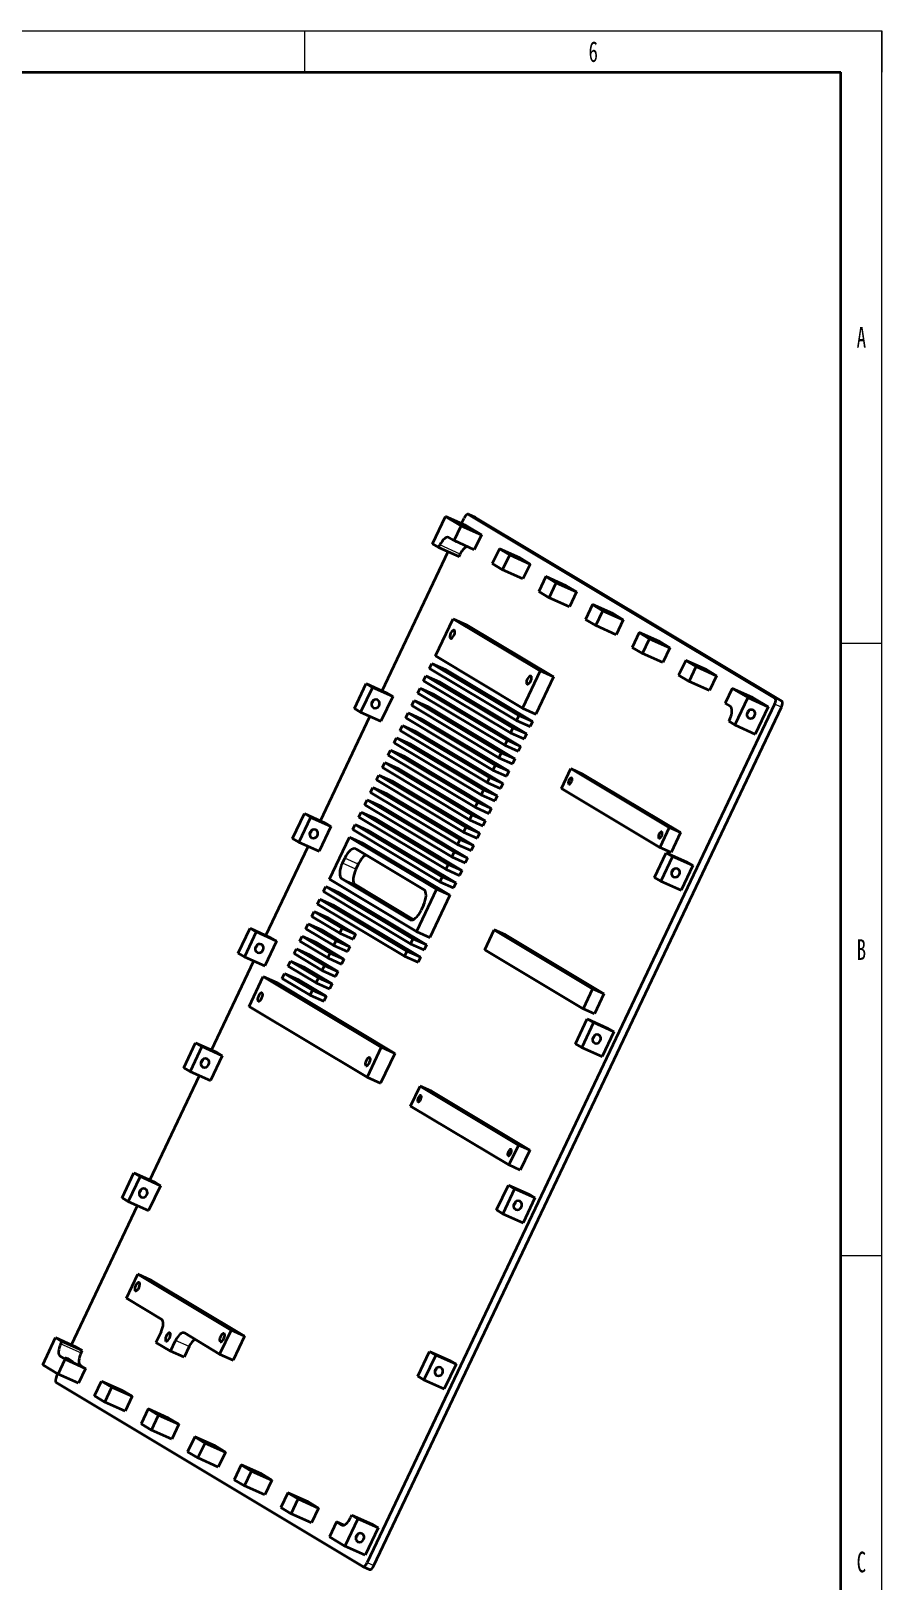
# Model space of a CAD drawing. Header units: millimetres. Extents: x -631 to 3210, y -561 to 2288.
# Drawn here: x 1611 to 1920, y 1724 to 2288 of the extents above; entities that cross this region are included whole.
import ezdxf
from ezdxf.enums import TextEntityAlignment as Align

# ---------------------------------------------------------------- set-up
doc = ezdxf.new("R2010")
doc.units = ezdxf.units.MM
doc.layers.get('0').update_dxf_attribs({"lineweight": 18})
for name, color, linetype, lineweight in [('尺寸线层', 3, 'Continuous', 18), ('粗实线层', 7, 'Continuous', 35), ('细实线层', 7, 'Continuous', 18)]:
    doc.layers.add(name, color=color, linetype=linetype, lineweight=lineweight)
doc.styles.add('标准', font='', dxfattribs={"width": 0.667})
doc.styles.get('标准').set_extended_font_data('宋体')

# ---------------------------------------------------------------- blocks, each defined once
blk = doc.blocks.new('*X1')
at = {"layer": '粗实线层'}
for p in [(-185, 143.5), (205, -143.5)]:
    blk.add_line(p, (205, 143.5), dxfattribs=at)
at = {"layer": '细实线层'}
for p, q in [((-210, 148.5), (210, 148.5)), ((140, 148.5), (140, 143.5)), ((210, -148.5), (210, 148.5)), ((210, 148.5), (210, 143.5)), ((210, 74.25), (205, 74.25)), ((210, 0), (205, 0))]:
    blk.add_line(p, q, dxfattribs=at)
at = {"layer": '尺寸线层', "style": '标准'}
for tag, height, width, p in [('T1', 2.5, 0.667, (-175, 146)), ('T2', 2.5, 0.667, (-105, 146)), ('T3', 2.5, 0.667, (-35, 146)), ('T4', 2.5, 0.667, (35, 146)), ('T5', 2.5, 0.667, (105, 146)), ('T6', 2.5, 0.667, (175, 146)), ('R1', 2.5, 0.667, (207.5, 111.38)), ('SQE', 3.5, 0.667, (-188.18, 80.99)), ('试制车间', 3.5, 0.28375, (-188.18, 73.99)), ('涂装车间（装配）', 3.5, 0.147264, (-188.18, 66.99)), ('涂装车间（涂装）', 3.5, 0.147264, (-188.18, 59.99)), ('国际内装车间', 3.5, 0.189302, (-188.18, 52.99)), ('地铁复合车间', 3.5, 0.186278, (-188.18, 46.02)), ('屏蔽门车间', 3.5, 0.225254, (-188.18, 39.14)), ('R2', 2.5, 0.667, (207.5, 37.12)), ('电器车间', 3.5, 0.292284, (-188.18, 32.21)), ('玻璃钢车间', 3.5, 0.225603, (-188.18, 25.29)), ('城轨内装车间', 3.5, 0.186278, (-188.18, 18.29)), ('不锈钢箱体车间', 3.5, 0.15932, (-188.18, 11.29)), ('门系统总装车间', 3.5, 0.161527, (-188.18, 4.29)), ('座椅厨房车间', 3.5, 0.186516, (-188.18, -2.71)), ('碳钢车间', 3.5, 0.28375, (-188.18, -9.71)), ('铝不锈钢车间', 3.5, 0.186397, (-188.18, -16.71)), ('风挡车间', 3.5, 0.284026, (-188.18, -23.71)), ('风道车间', 3.5, 0.284026, (-188.18, -30.71)), ('动车内装车间', 3.5, 0.186397, (-188.18, -37.71)), ('R3', 2.5, 0.667, (207.5, -37.12)), ('采购部', 3.5, 0.378308, (-188.18, -44.71)), ('检修服务部', 3.5, 0.223014, (-188.18, -51.71)), ('品管部', 3.5, 0.389426, (-188.18, -58.71)), ('生产保障部', 3.5, 0.223356, (-188.18, -65.71)), ('工业化部', 3.5, 0.281557, (-188.18, -72.71)), ('研发部', 3.5, 0.3788, (-188.18, -79.71)), ('旧底图总号', 3, 0.667, (-197.5, -100.5)), ('R4', 2.5, 0.667, (207.5, -111.38)), ('底图总号', 3, 0.667, (-197.5, -113.5)), ('签字', 3, 0.667, (-197.5, -126.5)), ('日期', 3, 0.667, (-197.5, -139.5)), ('B1', 2.5, 0.667, (-175, -146)), ('B2', 2.5, 0.667, (-105, -146)), ('B3', 2.5, 0.667, (-35, -146)), ('B4', 2.5, 0.667, (35, -146)), ('B5', 2.5, 0.667, (105, -146)), ('B6', 2.5, 0.667, (175, -146))]:
    blk.add_attdef(tag, text='', height=height, dxfattribs=dict(at, width=width)).set_placement(p, align=Align.MIDDLE_CENTER)
at = {"layer": '尺寸线层', "style": '标准', "width": 0.667}
blk.add_attdef('图号', text='', height=5.33, rotation=180, dxfattribs=at).set_placement((-160, 138.5), align=Align.MIDDLE_CENTER)

msp = doc.modelspace()

# ---------------------------------------------------------------- linework, layer by layer
at = {"color": 7, "lineweight": 35, "ltscale": 0.274694}
for p, q in [((1756.572, 2101.002), (1761.284, 2110.928)), ((1871.215, 2045.016), (1866.503, 2035.09)), ((1878.608, 2041.712), (1873.896, 2031.786)), ((1614.787, 1802.315), (1619.499, 1812.241)), ((1729.43, 1746.33), (1724.718, 1736.403)), ((1736.823, 1743.026), (1732.111, 1733.099))]:
    msp.add_line(p, q, dxfattribs=at)
at = {"color": 7, "lineweight": 35, "ltscale": 0.202443}
for p, q in [((1768.677, 2107.624), (1761.284, 2110.928)), ((1758.831, 2099.647), (1766.224, 2096.344)), ((1788.254, 2095.886), (1780.86, 2099.19)), ((1789.448, 2088.215), (1782.055, 2091.519)), ((1801.567, 2086.775), (1808.96, 2083.472)), ((1839.078, 2065.414), (1831.685, 2068.717)), ((1835.45, 2066.46), (1842.843, 2063.156)), ((1840.273, 2057.742), (1832.88, 2061.046)), ((1856.019, 2055.256), (1848.626, 2058.56)), ((1852.391, 2056.303), (1859.784, 2052.999)), ((1742.065, 2045.45), (1734.672, 2048.753)), ((1857.214, 2047.584), (1849.821, 2050.888)), ((1872.961, 2045.098), (1865.568, 2048.402)), ((1871.215, 2045.016), (1878.608, 2041.712)), ((1730.388, 2039.73), (1737.781, 2036.426)), ((1866.503, 2035.09), (1873.896, 2031.786)), ((1709.967, 2002.823), (1717.36, 1999.519)), ((1719.619, 1998.165), (1712.226, 2001.469)), ((1841.541, 1988.619), (1848.934, 1985.315)), ((1851.193, 1983.96), (1843.8, 1987.264)), ((1839.517, 1978.24), (1846.91, 1974.936)), ((1690.177, 1961.133), (1697.57, 1957.829)), ((1699.829, 1956.475), (1692.436, 1959.779)), ((1688.152, 1950.755), (1695.546, 1947.451)), ((1812.842, 1928.159), (1820.235, 1924.855)), ((1822.494, 1923.501), (1815.1, 1926.805)), ((1670.387, 1919.444), (1677.78, 1916.14)), ((1680.039, 1914.785), (1672.646, 1918.089)), ((1810.817, 1917.781), (1818.21, 1914.477)), ((1647.942, 1872.159), (1655.335, 1868.855)), ((1657.593, 1867.501), (1650.2, 1870.805)), ((1784.142, 1867.7), (1791.535, 1864.396)), ((1793.794, 1863.042), (1786.401, 1866.346)), ((1645.917, 1861.781), (1653.31, 1858.477)), ((1782.117, 1857.322), (1789.51, 1854.018)), ((1619.499, 1812.241), (1626.892, 1808.937)), ((1629.151, 1807.583), (1621.758, 1810.887)), ((1623.004, 1804.343), (1630.397, 1801.04)), ((1755.442, 1807.241), (1762.835, 1803.937)), ((1627.827, 1795.625), (1620.434, 1798.929)), ((1639.946, 1794.186), (1647.339, 1790.882)), ((1753.418, 1796.863), (1760.811, 1793.559)), ((1644.769, 1785.468), (1637.376, 1788.772)), ((1660.516, 1782.982), (1653.122, 1786.285)), ((1656.887, 1784.028), (1664.28, 1780.724)), ((1661.71, 1775.31), (1654.317, 1778.614)), ((1677.457, 1772.824), (1670.064, 1776.128)), ((1673.829, 1773.871), (1681.222, 1770.567)), ((1678.652, 1765.152), (1671.258, 1768.456)), ((1694.398, 1762.666), (1687.005, 1765.97)), ((1690.77, 1763.713), (1698.163, 1760.409)), ((1695.593, 1754.995), (1688.2, 1758.299)), ((1711.34, 1752.509), (1703.947, 1755.813)), ((1707.711, 1753.555), (1715.104, 1750.251)), ((1712.534, 1744.837), (1705.141, 1748.141)), ((1727.171, 1747.684), (1734.564, 1744.38)), ((1736.823, 1743.026), (1729.43, 1746.33)), ((1732.111, 1733.099), (1724.718, 1736.403))]:
    msp.add_line(p, q, dxfattribs=at)
at = {"color": 7, "lineweight": 35, "ltscale": 0.164606}
for p, q in [((1761.284, 2110.928), (1766.931, 2107.542)), ((1724.718, 1736.403), (1719.071, 1739.789))]:
    msp.add_line(p, q, dxfattribs=at)
at = {"color": 7, "lineweight": 35, "ltscale": 0.055194}
msp.add_line((1767.081, 2108.337), (1768.028, 2110.332), dxfattribs=at)
at = {"color": 7, "lineweight": 35, "ltscale": 0.067481}
for p, q in [((1769.597, 2111.706), (1772.061, 2110.605)), ((1731.191, 1729.017), (1733.656, 1727.916))]:
    msp.add_line(p, q, dxfattribs=at)
at = {"color": 7, "lineweight": 35}
for p, q in [((1769.637, 2111.685), (1881.074, 2044.87)), ((1883.538, 2043.769), (1772.102, 2110.584)), ((1738.21, 2047.517), (1762.234, 2098.127)), ((1764.022, 2073.727), (1795.646, 2054.766)), ((1768.951, 2071.524), (1800.575, 2052.563)), ((1757.597, 2060.191), (1789.221, 2041.23)), ((1785.794, 2034.011), (1754.17, 2052.972)), ((1755.455, 2055.679), (1787.079, 2036.718)), ((1787.936, 2038.523), (1756.312, 2057.484)), ((1761.241, 2055.282), (1792.865, 2036.321)), ((1751.172, 2046.656), (1782.796, 2027.695)), ((1783.652, 2029.499), (1752.028, 2048.46)), ((1753.314, 2051.167), (1784.937, 2032.207)), ((1759.099, 2050.77), (1790.723, 2031.809)), ((1880.97, 2042.614), (1732.76, 1730.392)), ((1735.225, 1729.29), (1883.435, 2041.513)), ((1749.03, 2042.144), (1780.654, 2023.183)), ((1781.511, 2024.988), (1749.887, 2043.948)), ((1754.815, 2041.746), (1786.439, 2022.785)), ((1756.957, 2046.258), (1788.581, 2027.297)), ((1715.764, 2000.233), (1733.791, 2038.209)), ((1746.888, 2037.632), (1778.512, 2018.671)), ((1779.369, 2020.476), (1747.745, 2039.437)), ((1752.674, 2037.234), (1784.298, 2018.273)), ((1775.085, 2011.452), (1743.461, 2030.413)), ((1744.746, 2033.12), (1776.37, 2014.159)), ((1777.227, 2015.964), (1745.603, 2034.925)), ((1750.532, 2032.722), (1782.156, 2013.761)), ((1740.463, 2024.096), (1772.087, 2005.135)), ((1772.943, 2006.94), (1741.32, 2025.901)), ((1742.605, 2028.608), (1774.229, 2009.647)), ((1748.39, 2028.21), (1780.014, 2009.249)), ((1738.321, 2019.584), (1769.945, 2000.623)), ((1770.802, 2002.428), (1739.178, 2021.389)), ((1744.107, 2019.186), (1775.731, 2000.226)), ((1746.248, 2023.698), (1777.872, 2004.737)), ((1806.842, 2019.199), (1842.607, 1997.755)), ((1736.179, 2015.072), (1767.803, 1996.111)), ((1768.66, 1997.916), (1737.036, 2016.877)), ((1741.965, 2014.675), (1773.589, 1995.714)), ((1810.949, 2017.363), (1846.714, 1995.919)), ((1764.377, 1988.892), (1732.753, 2007.853)), ((1734.037, 2010.56), (1765.662, 1991.6)), ((1766.518, 1993.404), (1734.894, 2012.365)), ((1739.823, 2010.163), (1771.447, 1991.202)), ((1839.18, 1990.536), (1803.415, 2011.98)), ((1729.754, 2001.537), (1761.378, 1982.576)), ((1762.235, 1984.381), (1730.611, 2003.342)), ((1731.896, 2006.049), (1763.52, 1987.088)), ((1737.681, 2005.651), (1769.305, 1986.69)), ((1727.612, 1997.025), (1759.236, 1978.064)), ((1760.093, 1979.869), (1728.469, 1998.83)), ((1733.398, 1996.627), (1765.022, 1977.666)), ((1735.539, 2001.139), (1767.163, 1982.178)), ((1695.974, 1958.543), (1711.346, 1990.924)), ((1757.951, 1975.357), (1726.327, 1994.318)), ((1731.256, 1992.115), (1762.88, 1973.154)), ((1728.645, 1990.03), (1753.492, 1975.132)), ((1719.045, 1978.977), (1750.669, 1960.016)), ((1748.352, 1964.304), (1723.504, 1979.202)), ((1716.903, 1974.465), (1748.527, 1955.505)), ((1749.384, 1957.309), (1717.76, 1976.27)), ((1722.689, 1974.068), (1754.313, 1955.107)), ((1728.433, 1976.999), (1749.557, 1964.334)), ((1714.762, 1969.954), (1746.386, 1950.993)), ((1747.242, 1952.797), (1715.618, 1971.758)), ((1720.547, 1969.556), (1752.171, 1950.595)), ((1778.999, 1960.544), (1814.764, 1939.1)), ((1783.106, 1958.709), (1818.871, 1937.265)), ((1811.337, 1931.881), (1775.572, 1953.325)), ((1676.184, 1916.853), (1691.556, 1949.234)), ((1737.897, 1917.828), (1694.979, 1943.561)), ((1699.908, 1941.358), (1742.826, 1915.626)), ((1689.839, 1932.732), (1732.757, 1907)), ((1653.739, 1869.568), (1671.766, 1907.545)), ((1752.012, 1903.695), (1787.778, 1882.251)), ((1756.12, 1901.859), (1791.885, 1880.415)), ((1784.351, 1875.032), (1748.586, 1896.476)), ((1625.296, 1809.651), (1649.32, 1860.26)), ((1649.391, 1835.267), (1683.273, 1814.952)), ((1654.319, 1833.065), (1688.202, 1812.75)), ((1731.151, 1729.038), (1619.714, 1795.853))]:
    msp.add_line(p, q, dxfattribs=at)
at = {"color": 7, "lineweight": 13, "ltscale": 0.067481}
for p, q in [((1769.637, 2111.685), (1772.102, 2110.584)), ((1883.435, 2041.513), (1880.97, 2042.614)), ((1881.074, 2044.87), (1883.538, 2043.769)), ((1732.76, 1730.392), (1735.225, 1729.29))]:
    msp.add_line(p, q, dxfattribs=at)
at = {"color": 7, "lineweight": 35, "ltscale": 0.054869}
for p, q in [((1764.361, 2102.128), (1762.478, 2103.256)), ((1864.88, 2041.859), (1862.997, 2042.988)), ((1621.122, 1805.472), (1623.004, 1804.343)), ((1628.515, 1802.168), (1630.397, 1801.04)), ((1721.641, 1745.204), (1723.523, 1744.075))]:
    msp.add_line(p, q, dxfattribs=at)
at = {"color": 7, "lineweight": 35, "ltscale": 0.149832}
for p, q in [((1764.361, 2102.128), (1766.931, 2107.542)), ((1774.324, 2104.238), (1771.754, 2098.824)), ((1780.86, 2099.19), (1778.29, 2093.776)), ((1797.802, 2089.033), (1795.232, 2083.618)), ((1815.938, 2071.204), (1818.508, 2076.618)), ((1831.685, 2068.717), (1829.115, 2063.303)), ((1832.88, 2061.046), (1835.45, 2066.46)), ((1842.843, 2063.156), (1840.273, 2057.742)), ((1848.626, 2058.56), (1846.056, 2053.146)), ((1849.821, 2050.888), (1852.391, 2056.303)), ((1859.784, 2052.999), (1857.214, 2047.584)), ((1865.568, 2048.402), (1862.997, 2042.988)), ((1620.434, 1798.929), (1623.004, 1804.343)), ((1630.397, 1801.04), (1627.827, 1795.625)), ((1637.376, 1788.772), (1639.946, 1794.186)), ((1647.339, 1790.882), (1644.769, 1785.468)), ((1654.317, 1778.614), (1656.887, 1784.028)), ((1664.28, 1780.724), (1661.71, 1775.31)), ((1671.258, 1768.456), (1673.829, 1773.871)), ((1681.222, 1770.567), (1678.652, 1765.152)), ((1687.005, 1765.97), (1684.435, 1760.556)), ((1688.2, 1758.299), (1690.77, 1763.713)), ((1698.163, 1760.409), (1695.593, 1754.995)), ((1703.947, 1755.813), (1701.377, 1750.398)), ((1705.141, 1748.141), (1707.711, 1753.555)), ((1715.104, 1750.251), (1712.534, 1744.837)), ((1721.641, 1745.204), (1719.071, 1739.789))]:
    msp.add_line(p, q, dxfattribs=at)
at = {"color": 7, "lineweight": 35, "ltscale": 0.202444}
for p, q in [((1766.931, 2107.542), (1774.324, 2104.238)), ((1771.754, 2098.824), (1764.361, 2102.128)), ((1784.625, 2096.933), (1792.018, 2093.629)), ((1805.195, 2085.729), (1797.802, 2089.033)), ((1806.39, 2078.057), (1798.996, 2081.361)), ((1822.136, 2075.571), (1814.743, 2078.875)), ((1818.508, 2076.618), (1825.901, 2073.314)), ((1732.413, 2050.108), (1739.806, 2046.804))]:
    msp.add_line(p, q, dxfattribs=at)
at = {"color": 7, "lineweight": 35, "ltscale": 0.164607}
msp.add_line((1768.677, 2107.624), (1774.324, 2104.238), dxfattribs=at)
at = {"color": 7, "lineweight": 35, "ltscale": 0.065843}
for p, q in [((1756.572, 2101.002), (1758.831, 2099.647)), ((1734.672, 2048.753), (1732.413, 2050.108)), ((1864.244, 2036.444), (1866.503, 2035.09)), ((1621.758, 1810.887), (1619.499, 1812.241)), ((1626.892, 1808.937), (1629.151, 1807.583)), ((1729.43, 1746.33), (1727.171, 1747.684)), ((1734.564, 1744.38), (1736.823, 1743.026))]:
    msp.add_line(p, q, dxfattribs=at)
at = {"color": 7, "lineweight": 35, "ltscale": 0.024974}
for p, q in [((1758.831, 2099.647), (1759.259, 2100.55)), ((1727.171, 1747.684), (1726.743, 1746.781))]:
    msp.add_line(p, q, dxfattribs=at)
at = {"color": 7, "lineweight": 13, "ltscale": 0.202444}
msp.add_line((1766.652, 2097.246), (1759.259, 2100.55), dxfattribs=at)
at = {"color": 7, "lineweight": 35, "ltscale": 0.109742}
for p, q in [((1780.86, 2099.19), (1784.625, 2096.933)), ((1805.195, 2085.729), (1808.96, 2083.472)), ((1815.938, 2071.204), (1812.173, 2073.461))]:
    msp.add_line(p, q, dxfattribs=at)
at = {"color": 7, "lineweight": 35, "ltscale": 0.024973}
for p, q in [((1766.224, 2096.344), (1766.652, 2097.246)), ((1864.673, 2037.347), (1864.244, 2036.444))]:
    msp.add_line(p, q, dxfattribs=at)
at = {"color": 7, "lineweight": 35, "ltscale": 0.109738}
for p, q in [((1782.055, 2091.519), (1778.29, 2093.776)), ((1798.996, 2081.361), (1795.232, 2083.618)), ((1653.122, 1786.285), (1656.887, 1784.028)), ((1660.516, 1782.982), (1664.28, 1780.724)), ((1670.064, 1776.128), (1673.829, 1773.871)), ((1677.457, 1772.824), (1681.222, 1770.567)), ((1687.005, 1765.97), (1690.77, 1763.713)), ((1688.2, 1758.299), (1684.435, 1760.556)), ((1694.398, 1762.666), (1698.163, 1760.409)), ((1703.947, 1755.813), (1707.711, 1753.555)), ((1705.141, 1748.141), (1701.377, 1750.398)), ((1711.34, 1752.509), (1715.104, 1750.251))]:
    msp.add_line(p, q, dxfattribs=at)
at = {"color": 7, "lineweight": 35, "ltscale": 0.149836}
for p, q in [((1782.055, 2091.519), (1784.625, 2096.933)), ((1808.96, 2083.472), (1806.39, 2078.057))]:
    msp.add_line(p, q, dxfattribs=at)
at = {"color": 7, "lineweight": 35, "ltscale": 0.109743}
for p, q in [((1788.254, 2095.886), (1792.018, 2093.629)), ((1797.802, 2089.033), (1801.567, 2086.775)), ((1814.743, 2078.875), (1818.508, 2076.618)), ((1822.136, 2075.571), (1825.901, 2073.314)), ((1831.685, 2068.717), (1835.45, 2066.46)), ((1839.078, 2065.414), (1842.843, 2063.156)), ((1832.88, 2061.046), (1829.115, 2063.303)), ((1848.626, 2058.56), (1852.391, 2056.303)), ((1849.821, 2050.888), (1846.056, 2053.146)), ((1856.019, 2055.256), (1859.784, 2052.999)), ((1643.574, 1793.139), (1647.339, 1790.882)), ((1637.376, 1788.772), (1633.611, 1791.029)), ((1654.317, 1778.614), (1650.552, 1780.871)), ((1671.258, 1768.456), (1667.494, 1770.714))]:
    msp.add_line(p, q, dxfattribs=at)
at = {"color": 7, "lineweight": 35, "ltscale": 0.149834}
for p, q in [((1792.018, 2093.629), (1789.448, 2088.215)), ((1798.996, 2081.361), (1801.567, 2086.775)), ((1825.901, 2073.314), (1823.331, 2067.9))]:
    msp.add_line(p, q, dxfattribs=at)
at = {"color": 7, "lineweight": 35, "ltscale": 0.149833}
msp.add_line((1814.743, 2078.875), (1812.173, 2073.461), dxfattribs=at)
at = {"color": 7, "lineweight": 35, "ltscale": 0.374581}
for p, q in [((1757.597, 2060.191), (1764.022, 2073.727)), ((1795.646, 2054.766), (1789.221, 2041.23)), ((1800.575, 2052.563), (1794.15, 2039.028))]:
    msp.add_line(p, q, dxfattribs=at)
at = {"color": 7, "lineweight": 35, "ltscale": 0.134962}
for p, q in [((1764.022, 2073.727), (1768.951, 2071.524)), ((1754.17, 2052.972), (1759.099, 2050.77)), ((1756.312, 2057.484), (1761.241, 2055.282)), ((1800.575, 2052.563), (1795.646, 2054.766)), ((1752.028, 2048.46), (1756.957, 2046.258)), ((1749.887, 2043.948), (1754.815, 2041.746)), ((1789.221, 2041.23), (1794.15, 2039.028)), ((1747.745, 2039.437), (1752.674, 2037.234)), ((1787.079, 2036.718), (1792.008, 2034.516)), ((1792.865, 2036.321), (1787.936, 2038.523)), ((1743.461, 2030.413), (1748.39, 2028.21)), ((1745.603, 2034.925), (1750.532, 2032.722)), ((1784.937, 2032.207), (1789.866, 2030.004)), ((1790.723, 2031.809), (1785.794, 2034.011)), ((1786.439, 2022.785), (1781.511, 2024.988)), ((1782.796, 2027.695), (1787.725, 2025.492)), ((1788.581, 2027.297), (1783.652, 2029.499)), ((1739.178, 2021.389), (1744.107, 2019.186)), ((1778.512, 2018.671), (1783.441, 2016.468)), ((1784.298, 2018.273), (1779.369, 2020.476)), ((1780.654, 2023.183), (1785.583, 2020.98)), ((1737.036, 2016.877), (1741.965, 2014.675)), ((1776.37, 2014.159), (1781.299, 2011.956)), ((1782.156, 2013.761), (1777.227, 2015.964)), ((1732.753, 2007.853), (1737.681, 2005.651)), ((1774.229, 2009.647), (1779.157, 2007.445)), ((1780.014, 2009.249), (1775.085, 2011.452)), ((1730.611, 2003.342), (1735.539, 2001.139)), ((1775.731, 2000.226), (1770.802, 2002.428)), ((1772.087, 2005.135), (1777.016, 2002.933)), ((1777.872, 2004.737), (1772.943, 2006.94)), ((1767.803, 1996.111), (1772.732, 1993.909)), ((1773.589, 1995.714), (1768.66, 1997.916)), ((1769.945, 2000.623), (1774.874, 1998.421)), ((1726.327, 1994.318), (1731.256, 1992.115)), ((1765.662, 1991.6), (1770.59, 1989.397)), ((1771.447, 1991.202), (1766.518, 1993.404)), ((1763.52, 1987.088), (1768.449, 1984.885)), ((1769.305, 1986.69), (1764.377, 1988.892)), ((1765.022, 1977.666), (1760.093, 1979.869)), ((1761.378, 1982.576), (1766.307, 1980.373)), ((1767.163, 1982.178), (1762.235, 1984.381)), ((1717.76, 1976.27), (1722.689, 1974.068)), ((1762.88, 1973.154), (1757.951, 1975.357)), ((1759.236, 1978.064), (1764.165, 1975.861)), ((1715.618, 1971.758), (1720.547, 1969.556)), ((1711.335, 1962.735), (1716.264, 1960.532)), ((1713.477, 1967.246), (1718.405, 1965.044)), ((1709.193, 1958.223), (1714.122, 1956.02)), ((1721.5, 1956.64), (1726.428, 1954.437)), ((1722.785, 1959.347), (1727.714, 1957.144)), ((1723.641, 1961.152), (1728.57, 1958.949)), ((1754.313, 1955.107), (1749.384, 1957.309)), ((1750.669, 1960.016), (1755.598, 1957.814)), ((1707.051, 1953.711), (1711.98, 1951.508)), ((1719.358, 1952.128), (1724.287, 1949.925)), ((1720.643, 1954.835), (1725.572, 1952.633)), ((1746.386, 1950.993), (1751.314, 1948.79)), ((1752.171, 1950.595), (1747.242, 1952.797)), ((1748.527, 1955.505), (1753.456, 1953.302)), ((1704.91, 1949.199), (1709.838, 1946.996)), ((1716.36, 1945.811), (1721.288, 1943.609)), ((1717.216, 1947.616), (1722.145, 1945.414)), ((1718.501, 1950.323), (1723.43, 1948.121)), ((1694.979, 1943.561), (1699.908, 1941.358)), ((1702.768, 1944.687), (1707.696, 1942.484)), ((1714.218, 1941.3), (1719.146, 1939.097)), ((1715.074, 1943.104), (1720.003, 1940.902)), ((1712.076, 1936.788), (1717.005, 1934.585)), ((1712.933, 1938.592), (1717.861, 1936.39)), ((1742.826, 1915.626), (1737.897, 1917.828)), ((1732.757, 1907), (1737.686, 1904.797)), ((1654.319, 1833.065), (1649.391, 1835.267)), ((1688.202, 1812.75), (1683.273, 1814.952)), ((1666.186, 1805.084), (1661.257, 1807.287)), ((1679.14, 1806.244), (1684.068, 1804.042))]:
    msp.add_line(p, q, dxfattribs=at)
at = {"color": 7, "lineweight": 35, "ltscale": 0.202438}
for p, q in [((1823.331, 2067.9), (1815.938, 2071.204)), ((1707.943, 1992.445), (1715.335, 1989.141)), ((1668.363, 1909.065), (1675.756, 1905.762)), ((1765.094, 1802.582), (1757.701, 1805.886)), ((1636.181, 1796.443), (1643.574, 1793.139))]:
    msp.add_line(p, q, dxfattribs=at)
at = {"color": 7, "lineweight": 35, "ltscale": 0.049944}
for p, q in [((1753.314, 2051.167), (1754.17, 2052.972)), ((1751.172, 2046.656), (1752.028, 2048.46)), ((1749.03, 2042.144), (1749.887, 2043.948)), ((1787.936, 2038.523), (1787.079, 2036.718)), ((1792.865, 2036.321), (1792.008, 2034.516)), ((1742.605, 2028.608), (1743.461, 2030.413)), ((1744.746, 2033.12), (1745.603, 2034.925)), ((1781.511, 2024.988), (1780.654, 2023.183)), ((1783.652, 2029.499), (1782.796, 2027.695)), ((1788.581, 2027.297), (1787.725, 2025.492)), ((1738.321, 2019.584), (1739.178, 2021.389)), ((1779.369, 2020.476), (1778.512, 2018.671)), ((1786.439, 2022.785), (1785.583, 2020.98)), ((1736.179, 2015.072), (1737.036, 2016.877)), ((1777.227, 2015.964), (1776.37, 2014.159)), ((1782.156, 2013.761), (1781.299, 2011.956)), ((1784.298, 2018.273), (1783.441, 2016.468)), ((1731.896, 2006.049), (1732.753, 2007.853)), ((1780.014, 2009.249), (1779.157, 2007.445)), ((1729.754, 2001.537), (1730.611, 2003.342)), ((1770.802, 2002.428), (1769.945, 2000.623)), ((1772.943, 2006.94), (1772.087, 2005.135)), ((1777.872, 2004.737), (1777.016, 2002.933)), ((1768.66, 1997.916), (1767.803, 1996.111)), ((1775.731, 2000.226), (1774.874, 1998.421)), ((1766.518, 1993.404), (1765.662, 1991.6)), ((1771.447, 1991.202), (1770.59, 1989.397)), ((1773.589, 1995.714), (1772.732, 1993.909)), ((1723.764, 1984.842), (1724.62, 1986.647)), ((1764.377, 1988.892), (1763.52, 1987.088)), ((1769.305, 1986.69), (1768.449, 1984.885)), ((1729.549, 1984.444), (1728.693, 1982.64)), ((1760.093, 1979.869), (1759.236, 1978.064)), ((1762.235, 1984.381), (1761.378, 1982.576)), ((1716.903, 1974.465), (1717.76, 1976.27)), ((1765.022, 1977.666), (1764.165, 1975.861)), ((1753.233, 1969.492), (1752.376, 1967.687)), ((1712.62, 1965.442), (1713.477, 1967.246)), ((1708.336, 1956.418), (1709.193, 1958.223)), ((1722.785, 1959.347), (1723.641, 1961.152)), ((1728.57, 1958.949), (1727.714, 1957.144)), ((1749.384, 1957.309), (1748.527, 1955.505)), ((1706.195, 1951.906), (1707.051, 1953.711)), ((1718.501, 1950.323), (1719.358, 1952.128)), ((1726.428, 1954.437), (1725.572, 1952.633)), ((1747.242, 1952.797), (1746.386, 1950.993)), ((1754.313, 1955.107), (1753.456, 1953.302)), ((1704.053, 1947.394), (1704.91, 1949.199)), ((1722.145, 1945.414), (1721.288, 1943.609)), ((1724.287, 1949.925), (1723.43, 1948.121)), ((1701.911, 1942.882), (1702.768, 1944.687)), ((1714.218, 1941.3), (1715.074, 1943.104)), ((1720.003, 1940.902), (1719.146, 1939.097)), ((1712.076, 1936.788), (1712.933, 1938.592))]:
    msp.add_line(p, q, dxfattribs=at)
at = {"color": 7, "lineweight": 35, "ltscale": 0.049945}
for p, q in [((1755.455, 2055.679), (1756.312, 2057.484)), ((1785.794, 2034.011), (1784.937, 2032.207)), ((1790.723, 2031.809), (1789.866, 2030.004)), ((1775.085, 2011.452), (1774.229, 2009.647)), ((1767.163, 1982.178), (1766.307, 1980.373)), ((1714.762, 1969.954), (1715.618, 1971.758)), ((1710.478, 1960.93), (1711.335, 1962.735)), ((1720.643, 1954.835), (1721.5, 1956.64)), ((1716.36, 1945.811), (1717.216, 1947.616)), ((1752.171, 1950.595), (1751.314, 1948.79)), ((1717.861, 1936.39), (1717.005, 1934.585))]:
    msp.add_line(p, q, dxfattribs=at)
at = {"color": 7, "lineweight": 35, "ltscale": 0.249721}
msp.add_line((1728.129, 2041.084), (1732.413, 2050.108), dxfattribs=at)
at = {"color": 7, "lineweight": 35, "ltscale": 0.24972}
for p, q in [((1734.672, 2048.753), (1730.388, 2039.73)), ((1742.065, 2045.45), (1737.781, 2036.426)), ((1712.226, 2001.469), (1707.943, 1992.445)), ((1843.8, 1987.264), (1839.517, 1978.24)), ((1851.193, 1983.96), (1846.91, 1974.936)), ((1685.894, 1952.11), (1690.177, 1961.133)), ((1692.436, 1959.779), (1688.152, 1950.755)), ((1699.829, 1956.475), (1695.546, 1947.451)), ((1808.558, 1919.135), (1812.842, 1928.159)), ((1815.1, 1926.805), (1810.817, 1917.781)), ((1822.494, 1923.501), (1818.21, 1914.477)), ((1672.646, 1918.089), (1668.363, 1909.065)), ((1643.658, 1863.135), (1647.942, 1872.159)), ((1650.2, 1870.805), (1645.917, 1861.781)), ((1657.593, 1867.501), (1653.31, 1858.477)), ((1779.859, 1858.676), (1784.142, 1867.7)), ((1786.401, 1866.346), (1782.117, 1857.322)), ((1793.794, 1863.042), (1789.51, 1854.018)), ((1751.159, 1798.217), (1755.442, 1807.241)), ((1765.094, 1802.582), (1760.811, 1793.559))]:
    msp.add_line(p, q, dxfattribs=at)
at = {"color": 7, "lineweight": 35, "ltscale": 0.065842}
for p, q in [((1739.806, 2046.804), (1742.065, 2045.45)), ((1728.129, 2041.084), (1730.388, 2039.73)), ((1712.226, 2001.469), (1709.967, 2002.823)), ((1717.36, 1999.519), (1719.619, 1998.165)), ((1843.8, 1987.264), (1841.541, 1988.619)), ((1848.934, 1985.315), (1851.193, 1983.96)), ((1692.436, 1959.779), (1690.177, 1961.133)), ((1697.57, 1957.829), (1699.829, 1956.475)), ((1685.894, 1952.11), (1688.152, 1950.755)), ((1815.1, 1926.805), (1812.842, 1928.159)), ((1820.235, 1924.855), (1822.494, 1923.501)), ((1672.646, 1918.089), (1670.387, 1919.444)), ((1808.558, 1919.135), (1810.817, 1917.781)), ((1677.78, 1916.14), (1680.039, 1914.785)), ((1650.2, 1870.805), (1647.942, 1872.159)), ((1655.335, 1868.855), (1657.593, 1867.501)), ((1786.401, 1866.346), (1784.142, 1867.7)), ((1643.658, 1863.135), (1645.917, 1861.781)), ((1791.535, 1864.396), (1793.794, 1863.042)), ((1779.859, 1858.676), (1782.117, 1857.322)), ((1762.835, 1803.937), (1765.094, 1802.582)), ((1751.159, 1798.217), (1753.418, 1796.863))]:
    msp.add_line(p, q, dxfattribs=at)
at = {"color": 7, "lineweight": 35, "ltscale": 0.000943917}
msp.add_line((1790.949, 2049.876), (1790.915, 2049.894), dxfattribs=at)
at = {"color": 7, "lineweight": 35, "ltscale": 0.164612}
for p, q in [((1865.568, 2048.402), (1871.215, 2045.016)), ((1872.961, 2045.098), (1878.608, 2041.712)), ((1620.434, 1798.929), (1614.787, 1802.315))]:
    msp.add_line(p, q, dxfattribs=at)
at = {"color": 7, "lineweight": 35, "ltscale": 0.049947}
for p, q in [((1746.888, 2037.632), (1747.745, 2039.437)), ((1740.463, 2024.096), (1741.32, 2025.901)), ((1734.037, 2010.56), (1734.894, 2012.365)), ((1727.612, 1997.025), (1728.469, 1998.83))]:
    msp.add_line(p, q, dxfattribs=at)
at = {"color": 7, "lineweight": 35, "ltscale": 0.134957}
for p, q in [((1741.32, 2025.901), (1746.248, 2023.698)), ((1734.894, 2012.365), (1739.823, 2010.163)), ((1728.469, 1998.83), (1733.398, 1996.627))]:
    msp.add_line(p, q, dxfattribs=at)
at = {"color": 7, "lineweight": 35, "ltscale": 0.199778}
msp.add_line((1803.415, 2011.98), (1806.842, 2019.199), dxfattribs=at)
at = {"color": 7, "lineweight": 35, "ltscale": 0.112467}
for p, q in [((1806.842, 2019.199), (1810.949, 2017.363)), ((1846.714, 1995.919), (1842.607, 1997.755)), ((1843.287, 1988.7), (1839.18, 1990.536)), ((1783.106, 1958.709), (1778.999, 1960.544)), ((1818.871, 1937.265), (1814.764, 1939.1)), ((1815.444, 1930.046), (1811.337, 1931.881)), ((1756.12, 1901.859), (1752.012, 1903.695)), ((1791.885, 1880.415), (1787.778, 1882.251))]:
    msp.add_line(p, q, dxfattribs=at)
at = {"color": 7, "lineweight": 35, "ltscale": 0.000721354}
msp.add_line((1806.124, 2013.545), (1806.099, 2013.558), dxfattribs=at)
at = {"color": 7, "lineweight": 35, "ltscale": 0.249723}
for p, q in [((1705.683, 1993.799), (1709.967, 2002.823)), ((1719.619, 1998.165), (1715.335, 1989.141)), ((1837.258, 1979.595), (1841.541, 1988.619)), ((1666.104, 1910.42), (1670.387, 1919.444)), ((1680.039, 1914.785), (1675.756, 1905.762)), ((1757.701, 1805.886), (1753.418, 1796.863))]:
    msp.add_line(p, q, dxfattribs=at)
at = {"color": 7, "lineweight": 35, "ltscale": 0.199776}
for p, q in [((1842.607, 1997.755), (1839.18, 1990.536)), ((1846.714, 1995.919), (1843.287, 1988.7)), ((1775.572, 1953.325), (1778.999, 1960.544)), ((1814.764, 1939.1), (1811.337, 1931.881)), ((1818.871, 1937.265), (1815.444, 1930.046)), ((1748.586, 1896.476), (1752.012, 1903.695)), ((1791.885, 1880.415), (1788.458, 1873.196))]:
    msp.add_line(p, q, dxfattribs=at)
at = {"color": 7, "lineweight": 35, "ltscale": 0.065848}
for p, q in [((1705.683, 1993.799), (1707.943, 1992.445)), ((1837.258, 1979.595), (1839.517, 1978.24)), ((1666.104, 1910.42), (1668.363, 1909.065)), ((1757.701, 1805.886), (1755.442, 1807.241))]:
    msp.add_line(p, q, dxfattribs=at)
at = {"color": 7, "lineweight": 35, "ltscale": 0.424526}
for p, q in [((1719.045, 1978.977), (1726.327, 1994.318)), ((1757.951, 1975.357), (1750.669, 1960.016)), ((1762.88, 1973.154), (1755.598, 1957.814))]:
    msp.add_line(p, q, dxfattribs=at)
at = {"color": 7, "lineweight": 13, "ltscale": 0.134962}
for p, q in [((1728.693, 1982.64), (1723.764, 1984.842)), ((1729.549, 1984.444), (1724.62, 1986.647)), ((1728.433, 1976.999), (1723.504, 1979.202)), ((1668.049, 1809.01), (1663.12, 1811.212))]:
    msp.add_line(p, q, dxfattribs=at)
at = {"color": 7, "lineweight": 35, "ltscale": 0.296297}
for p, q in [((1721.5, 1956.64), (1711.335, 1962.735)), ((1712.62, 1965.442), (1722.785, 1959.347)), ((1723.641, 1961.152), (1713.477, 1967.246)), ((1718.405, 1965.044), (1728.57, 1958.949)), ((1710.478, 1960.93), (1720.643, 1954.835)), ((1716.264, 1960.532), (1726.428, 1954.437)), ((1706.195, 1951.906), (1716.36, 1945.811)), ((1717.216, 1947.616), (1707.051, 1953.711)), ((1711.98, 1951.508), (1722.145, 1945.414)), ((1704.053, 1947.394), (1714.218, 1941.3)), ((1715.074, 1943.104), (1704.91, 1949.199)), ((1709.838, 1946.996), (1720.003, 1940.902))]:
    msp.add_line(p, q, dxfattribs=at)
at = {"color": 7, "lineweight": 13, "ltscale": 0.005683}
msp.add_line((1748.559, 1964.211), (1748.352, 1964.304), dxfattribs=at)
at = {"color": 7, "lineweight": 35, "ltscale": 0.296302}
for p, q in [((1708.336, 1956.418), (1718.501, 1950.323)), ((1719.358, 1952.128), (1709.193, 1958.223)), ((1714.122, 1956.02), (1724.287, 1949.925)), ((1701.911, 1942.882), (1712.076, 1936.788)), ((1712.933, 1938.592), (1702.768, 1944.687)), ((1707.696, 1942.484), (1717.861, 1936.39))]:
    msp.add_line(p, q, dxfattribs=at)
at = {"color": 7, "lineweight": 35, "ltscale": 0.299664}
for p, q in [((1689.839, 1932.732), (1694.979, 1943.561)), ((1737.897, 1917.828), (1732.757, 1907)), ((1742.826, 1915.626), (1737.686, 1904.797))]:
    msp.add_line(p, q, dxfattribs=at)
at = {"color": 7, "lineweight": 35, "ltscale": 0.000948977}
for p, q in [((1732.343, 1911.134), (1732.309, 1911.151)), ((1679.381, 1810.739), (1679.347, 1810.757))]:
    msp.add_line(p, q, dxfattribs=at)
at = {"color": 7, "lineweight": 35, "ltscale": 0.000715936}
msp.add_line((1784.048, 1878.403), (1784.023, 1878.416), dxfattribs=at)
at = {"color": 7, "lineweight": 35, "ltscale": 0.199779}
msp.add_line((1787.778, 1882.251), (1784.351, 1875.032), dxfattribs=at)
at = {"color": 7, "lineweight": 35, "ltscale": 0.112472}
msp.add_line((1788.458, 1873.196), (1784.351, 1875.032), dxfattribs=at)
at = {"color": 7, "lineweight": 35, "ltscale": 0.24098}
for p, q in [((1645.257, 1826.559), (1649.391, 1835.267)), ((1683.273, 1814.952), (1679.14, 1806.244)), ((1688.202, 1812.75), (1684.068, 1804.042))]:
    msp.add_line(p, q, dxfattribs=at)
at = {"color": 7, "lineweight": 35, "ltscale": 0.373118}
msp.add_line((1645.257, 1826.559), (1658.057, 1818.885), dxfattribs=at)
at = {"color": 7, "lineweight": 35, "ltscale": 0.024971}
for p, q in [((1621.329, 1809.984), (1621.758, 1810.887)), ((1628.723, 1806.681), (1629.151, 1807.583))]:
    msp.add_line(p, q, dxfattribs=at)
at = {"color": 7, "lineweight": 13, "ltscale": 0.202443}
msp.add_line((1621.329, 1809.984), (1628.723, 1806.681), dxfattribs=at)
at = {"color": 7, "lineweight": 35, "ltscale": 0.10863}
msp.add_line((1657.85, 1814.372), (1655.986, 1810.447), dxfattribs=at)
at = {"color": 7, "lineweight": 35, "ltscale": 0.153638}
msp.add_line((1661.257, 1807.287), (1655.986, 1810.447), dxfattribs=at)
at = {"color": 7, "lineweight": 35, "ltscale": 0.108628}
for p, q in [((1661.257, 1807.287), (1663.12, 1811.212)), ((1668.049, 1809.01), (1666.186, 1805.084))]:
    msp.add_line(p, q, dxfattribs=at)
at = {"color": 7, "lineweight": 35, "ltscale": 0.373113}
msp.add_line((1666.34, 1813.919), (1679.14, 1806.244), dxfattribs=at)
at = {"color": 7, "lineweight": 13, "ltscale": 0.05286}
msp.add_line((1623.052, 1804.609), (1621.122, 1805.472), dxfattribs=at)
at = {"color": 7, "lineweight": 35, "ltscale": 0.025627}
msp.add_line((1619.818, 1798.109), (1620.257, 1799.035), dxfattribs=at)
at = {"color": 7, "lineweight": 13, "ltscale": 0.075356}
msp.add_line((1628.515, 1802.168), (1625.763, 1803.398), dxfattribs=at)
at = {"color": 7, "lineweight": 35, "ltscale": 0.149835}
for p, q in [((1633.611, 1791.029), (1636.181, 1796.443)), ((1653.122, 1786.285), (1650.552, 1780.871)), ((1670.064, 1776.128), (1667.494, 1770.714))]:
    msp.add_line(p, q, dxfattribs=at)
at = {"color": 7, "lineweight": 35, "ltscale": 0.109737}
msp.add_line((1636.181, 1796.443), (1639.946, 1794.186), dxfattribs=at)
at = {"color": 7, "lineweight": 35, "ltscale": 0.072468}
msp.add_line((1724.287, 1744.021), (1721.641, 1745.204), dxfattribs=at)
at = {"color": 7, "lineweight": 13, "ltscale": 0.004572}
msp.add_line((1723.523, 1744.075), (1723.69, 1744), dxfattribs=at)
at = {"color": 7, "lineweight": 35}
for points in [[(1623.069, 1804.728), (1623.016, 1804.718), (1622.997, 1804.71), (1622.985, 1804.7), (1622.979, 1804.684), (1622.98, 1804.677), (1622.987, 1804.662), (1623.002, 1804.646), (1623.052, 1804.609)], [(1624.013, 1804.489), (1623.569, 1804.654), (1623.193, 1804.728), (1623.069, 1804.728)], [(1625.763, 1803.398), (1625.19, 1803.791), (1624.614, 1804.169), (1624.013, 1804.489)]]:
    msp.add_lwpolyline(points, dxfattribs=at)
for centre, radius, start, end in [((1766.209, 2104.577), 2.997, 242.04256, 246.00086), ((1766.514, 2105.259), 3.744, 245.99441, 249.34018), ((1733.269, 2044.3), 1.818, 304.41038, 353.70457), ((1735.978, 2043.044), 1.334, 59.05891, 65.92352), ((1710.824, 1997.015), 1.818, 304.41038, 353.70457), ((1713.533, 1995.76), 1.334, 59.05891, 65.92352), ((1842.398, 1982.811), 1.818, 304.41038, 353.70457), ((1845.107, 1981.555), 1.334, 59.05891, 65.92352), ((1693.743, 1954.07), 1.334, 59.05891, 65.92352), ((1813.698, 1922.351), 1.818, 304.41038, 353.70457), ((1816.407, 1921.096), 1.334, 59.05891, 65.92352), ((1671.244, 1913.636), 1.818, 304.41038, 353.70457), ((1673.953, 1912.38), 1.334, 59.05891, 65.92352), ((1648.798, 1866.351), 1.818, 304.41038, 353.70457), ((1651.507, 1865.096), 1.334, 59.05891, 65.92352), ((1784.998, 1861.892), 1.818, 304.41038, 353.70457), ((1787.708, 1860.637), 1.334, 59.05891, 65.92352), ((1665.946, 1813.262), 0.766, 59.04079, 65.91546), ((1756.299, 1801.433), 1.818, 304.41038, 353.70457), ((1759.008, 1800.177), 1.334, 59.05891, 65.92352)]:
    msp.add_arc(centre, radius, start, end, dxfattribs=at)
for centre, major_axis, ratio, start_param, end_param in [((1768.781, 2109.88), (-0.816, -1.826), 0.4364133, 3.1416225, 4.6598873), ((1768.781, 2109.88), (-0.816, -1.826), 0.4364133, 3.0890909, 3.1416225), ((1771.245, 2108.779), (0.816, 1.826), 0.4364133, 6.2306836, 6.2832152), ((1760.765, 2099.647), (-1.632, -3.652), 0.4364133, 3.1416225, 4.6598873), ((1760.765, 2099.647), (-1.632, -3.652), 0.4364133, 3.0890909, 3.1416225), ((1768.334, 2107.202), (-1.49, 0.708), 0.0472165, 0.0000406, 2.0229464), ((1768.334, 2107.202), (-1.49, 0.708), 0.0472165, 3.1416332, 6.2832259), ((1768.334, 2107.202), (-1.49, 0.708), 0.0472165, 2.0229464, 3.1416332), ((1768.158, 2096.343), (1.632, 3.652), 0.4364133, 0.367651, 1.5182946), ((1786.029, 2096.593), (-1.49, 0.708), 0.0472165, 0.0000406, 2.0229464), ((1786.029, 2096.593), (-1.49, 0.708), 0.0472165, 5.1645391, 6.2832259), ((1786.029, 2096.593), (1.49, -0.708), 0.0472165, 0.0000406, 2.0229464), ((1786.029, 2096.593), (1.49, -0.708), 0.0472165, 5.1645391, 6.2832259), ((1802.97, 2086.436), (-1.49, 0.708), 0.0472165, 0.0000406, 2.0229464), ((1802.97, 2086.436), (-1.49, 0.708), 0.0472165, 5.1645391, 6.2832259), ((1802.97, 2086.436), (1.49, -0.708), 0.0472165, 0.0000406, 2.0229464), ((1802.97, 2086.436), (1.49, -0.708), 0.0472165, 5.1645391, 6.2832259), ((1819.912, 2076.278), (-1.49, 0.708), 0.0472165, 0.0000406, 2.0229464), ((1819.912, 2076.278), (-1.49, 0.708), 0.0472165, 3.1416332, 6.2832259), ((1819.912, 2076.278), (-1.49, 0.708), 0.0472165, 2.0229464, 3.1416332), ((1763.763, 2068.086), (-0.673, -1.506), 0.4364133, 3.1416159, 6.2306836), ((1763.763, 2068.086), (-0.673, -1.506), 0.4364133, 0.0000233, 3.1416159), ((1763.763, 2068.086), (-0.673, -1.506), 0.4364133, 6.2306836, 6.2832086), ((1836.853, 2066.12), (-1.49, 0.708), 0.0472165, 0.0000406, 2.0229464), ((1836.853, 2066.12), (-1.49, 0.708), 0.0472165, 5.1645391, 6.2832259), ((1836.853, 2066.12), (1.49, -0.708), 0.0472165, 0.0000406, 2.0229464), ((1836.853, 2066.12), (1.49, -0.708), 0.0472165, 5.1645391, 6.2832259), ((1791.622, 2051.383), (-0.673, -1.506), 0.4364133, 3.1416159, 6.2306836), ((1791.622, 2051.383), (-0.673, -1.506), 0.4364133, 0.0000233, 3.1416159), ((1853.794, 2055.963), (-1.49, 0.708), 0.0472165, 0.0000406, 2.0229464), ((1853.794, 2055.963), (-1.49, 0.708), 0.0472165, 5.1645391, 6.2832259), ((1853.794, 2055.963), (1.49, -0.708), 0.0472165, 0.0000406, 2.0229464), ((1853.794, 2055.963), (1.49, -0.708), 0.0472165, 5.1645391, 6.2832259), ((1735.816, 2042.773), (0.848, 1.415), 0.8985066, 0.107773, 3.1416336), ((1735.816, 2042.773), (0.848, 1.415), 0.8985066, 3.1416336, 3.2493657), ((1735.816, 2042.773), (-0.848, -1.415), 0.8985066, 0.107773, 3.1416336), ((1863.166, 2038.25), (-1.632, -3.652), 0.4364133, 1.5182946, 3.0890909), ((1870.736, 2045.805), (-1.49, 0.708), 0.0472165, 0.0000406, 2.0229464), ((1870.736, 2045.805), (-1.49, 0.708), 0.0472165, 3.1416332, 6.2832259), ((1870.736, 2045.805), (-1.49, 0.708), 0.0472165, 2.0229464, 3.1416332), ((1880.217, 2043.066), (-0.816, -1.826), 0.4364133, 1.5182946, 3.0890909), ((1882.682, 2041.964), (0.816, 1.826), 0.4364133, 4.6598873, 6.2306836), ((1872.359, 2039.036), (0.848, 1.415), 0.8985066, 0.0000409, 3.1416336), ((1870.1, 2040.39), (-0.848, -1.415), 0.8985066, 1.0935311, 2.048189), ((1872.359, 2039.036), (0.848, 1.415), 0.8985066, 3.1416336, 3.2493657), ((1872.359, 2039.036), (0.848, 1.415), 0.8985066, 3.2493657, 6.2832262), ((1806.634, 2014.686), (-0.51, -1.141), 0.4364133, 3.1416159, 6.2306836), ((1806.634, 2014.686), (-0.51, -1.141), 0.4364133, 0.0000233, 3.1416159), ((1713.37, 1995.489), (0.848, 1.415), 0.8985066, 0.107773, 3.1416336), ((1713.37, 1995.489), (-0.848, -1.415), 0.8985066, 0.107773, 3.1416336), ((1839.388, 1995.048), (-0.51, -1.141), 0.4364133, 3.1416159, 6.2306836), ((1839.388, 1995.048), (-0.51, -1.141), 0.4364133, 0.0000233, 3.1416159), ((1713.37, 1995.489), (0.848, 1.415), 0.8985066, 3.1416336, 3.2493657), ((1726.503, 1985.518), (-2.04, -4.565), 0.4364133, 3.1416225, 4.6598873), ((1839.388, 1995.048), (-0.51, -1.141), 0.4364133, 6.2306836, 6.2832086), ((1725.646, 1983.714), (-2.04, -4.565), 0.4364133, 4.6598873, 6.2306836), ((1726.503, 1985.518), (-2.04, -4.565), 0.4364133, 3.0890909, 3.1416225), ((1731.432, 1983.316), (2.04, 4.565), 0.4364133, 0.4627588, 1.5182946), ((1730.575, 1981.511), (2.04, 4.565), 0.4364133, 1.5182946, 3.0890909), ((1844.944, 1981.284), (0.848, 1.415), 0.8985066, 0.107773, 3.1416336), ((1844.944, 1981.284), (0.848, 1.415), 0.8985066, 3.1416336, 3.2493657), ((1844.944, 1981.284), (-0.848, -1.415), 0.8985066, 0.107773, 3.1416336), ((1751.35, 1970.621), (2.04, 4.565), 0.4364133, 4.6598873, 6.2306836), ((1750.494, 1968.816), (-2.04, -4.565), 0.4364133, 0.0000299, 1.5182946), ((1750.494, 1968.816), (-2.04, -4.565), 0.4364133, 6.2306836, 6.2832152), ((1693.58, 1953.799), (0.848, 1.415), 0.8985066, 0.107773, 3.1416336), ((1691.321, 1955.153), (-0.848, -1.415), 0.8985066, 1.0935311, 2.048189), ((1693.58, 1953.799), (0.848, 1.415), 0.8985066, 3.1416336, 3.2493657), ((1693.58, 1953.799), (-0.848, -1.415), 0.8985066, 0.107773, 3.1416336), ((1693.863, 1936.116), (-0.673, -1.506), 0.4364133, 3.1416159, 6.2306836), ((1693.863, 1936.116), (-0.673, -1.506), 0.4364133, 6.2306836, 6.2832086), ((1693.863, 1936.116), (-0.673, -1.506), 0.4364133, 0.0000233, 3.1416159), ((1816.245, 1920.825), (0.848, 1.415), 0.8985066, 0.107773, 3.1416336), ((1816.245, 1920.825), (0.848, 1.415), 0.8985066, 3.1416336, 3.2493657), ((1816.245, 1920.825), (-0.848, -1.415), 0.8985066, 0.107773, 3.1416336), ((1673.79, 1912.109), (0.848, 1.415), 0.8985066, 0.107773, 3.1416336), ((1673.79, 1912.109), (-0.848, -1.415), 0.8985066, 0.107773, 3.1416336), ((1733.016, 1912.64), (-0.673, -1.506), 0.4364133, 3.1416159, 6.2306836), ((1733.016, 1912.64), (-0.673, -1.506), 0.4364133, 0.0000233, 3.1416159), ((1673.79, 1912.109), (0.848, 1.415), 0.8985066, 3.1416336, 3.2493657), ((1751.805, 1899.182), (-0.51, -1.141), 0.4364133, 3.1416159, 6.2306836), ((1751.805, 1899.182), (-0.51, -1.141), 0.4364133, 0.0000233, 3.1416159), ((1751.805, 1899.182), (-0.51, -1.141), 0.4364133, 6.2306836, 6.2832086), ((1784.558, 1879.544), (-0.51, -1.141), 0.4364133, 3.1416159, 6.2306836), ((1784.558, 1879.544), (-0.51, -1.141), 0.4364133, 0.0000233, 3.1416159), ((1651.344, 1864.824), (0.848, 1.415), 0.8985066, 0.107773, 3.1416336), ((1651.344, 1864.824), (-0.848, -1.415), 0.8985066, 0.107773, 3.1416336), ((1651.344, 1864.824), (0.848, 1.415), 0.8985066, 3.1416336, 3.2493657), ((1787.545, 1860.365), (0.848, 1.415), 0.8985066, 0.107773, 3.1416336), ((1787.545, 1860.365), (-0.848, -1.415), 0.8985066, 0.107773, 3.1416336), ((1787.545, 1860.365), (0.848, 1.415), 0.8985066, 3.1416336, 3.2493657), ((1649.183, 1830.755), (-0.673, -1.506), 0.4364133, 3.1416159, 6.2306836), ((1649.183, 1830.755), (-0.673, -1.506), 0.4364133, 6.2306836, 6.2832086), ((1649.183, 1830.755), (-0.673, -1.506), 0.4364133, 0.0000233, 3.1416159), ((1656.344, 1815.275), (-1.632, -3.652), 0.4364133, 1.5182946, 3.0890909), ((1622.835, 1809.082), (-1.632, -3.652), 0.4364133, 4.6598873, 6.2306836), ((1660.335, 1812.477), (-0.673, -1.506), 0.4364133, 3.1416159, 6.2306836), ((1660.335, 1812.477), (-0.673, -1.506), 0.4364133, 6.2306836, 6.2832086), ((1660.335, 1812.477), (-0.673, -1.506), 0.4364133, 0.0000233, 3.1416159), ((1664.626, 1810.309), (-1.632, -3.652), 0.4364133, 3.1416225, 4.6598873), ((1669.555, 1808.107), (1.632, 3.652), 0.4364133, 0.5249836, 1.5182946), ((1680.054, 1812.246), (-0.673, -1.506), 0.4364133, 3.1416159, 6.2306836), ((1680.054, 1812.246), (-0.673, -1.506), 0.4364133, 0.0000233, 3.1416159), ((1624.408, 1804.004), (-1.49, 0.708), 0.0472165, 3.1416332, 5.9975957), ((1624.408, 1804.004), (-1.49, 0.708), 0.0472165, 0.4521501, 2.0229464), ((1630.228, 1805.778), (1.632, 3.652), 0.4364133, 1.5182946, 3.0890909), ((1624.408, 1804.004), (-1.49, 0.708), 0.0472165, 2.0229464, 3.1416332), ((1758.845, 1799.906), (0.848, 1.415), 0.8985066, 0.107773, 3.1416336), ((1758.845, 1799.906), (0.848, 1.415), 0.8985066, 3.1416336, 3.2493657), ((1758.845, 1799.906), (-0.848, -1.415), 0.8985066, 0.107773, 3.1416336), ((1620.57, 1797.658), (-0.816, -1.826), 0.4364133, 4.6598873, 6.2306836), ((1641.349, 1793.846), (-1.49, 0.708), 0.0472165, 0.0000406, 2.0229464), ((1641.349, 1793.846), (-1.49, 0.708), 0.0472165, 5.1645391, 6.2832259), ((1641.349, 1793.846), (1.49, -0.708), 0.0472165, 0.0000406, 2.0229464), ((1641.349, 1793.846), (1.49, -0.708), 0.0472165, 5.1645391, 6.2832259), ((1658.29, 1783.688), (-1.49, 0.708), 0.0472165, 0.0000406, 2.0229464), ((1658.29, 1783.688), (-1.49, 0.708), 0.0472165, 5.1645391, 6.2832259), ((1658.29, 1783.688), (1.49, -0.708), 0.0472165, 0.0000406, 2.0229464), ((1658.29, 1783.688), (1.49, -0.708), 0.0472165, 5.1645391, 6.2832259), ((1675.232, 1773.531), (-1.49, 0.708), 0.0472165, 0.0000406, 2.0229464), ((1675.232, 1773.531), (-1.49, 0.708), 0.0472165, 5.1645391, 6.2832259), ((1675.232, 1773.531), (1.49, -0.708), 0.0472165, 0.0000406, 2.0229464), ((1675.232, 1773.531), (1.49, -0.708), 0.0472165, 5.1645391, 6.2832259), ((1692.173, 1763.373), (-1.49, 0.708), 0.0472165, 0.0000406, 2.0229464), ((1692.173, 1763.373), (-1.49, 0.708), 0.0472165, 5.1645391, 6.2832259), ((1692.173, 1763.373), (1.49, -0.708), 0.0472165, 0.0000406, 2.0229464), ((1692.173, 1763.373), (1.49, -0.708), 0.0472165, 5.1645391, 6.2832259), ((1709.115, 1753.216), (-1.49, 0.708), 0.0472165, 0.0000406, 2.0229464), ((1709.115, 1753.216), (-1.49, 0.708), 0.0472165, 5.1645391, 6.2832259), ((1709.115, 1753.216), (1.49, -0.708), 0.0472165, 0.0000406, 2.0229464), ((1709.115, 1753.216), (1.49, -0.708), 0.0472165, 5.1645391, 6.2832259), ((1725.237, 1747.684), (-1.632, -3.652), 0.4364133, 6.2306836, 6.2832152), ((1725.237, 1747.684), (-1.632, -3.652), 0.4364133, 0.0000299, 1.5182946), ((1730.146, 1739.447), (0.848, 1.415), 0.8985066, 0.0000409, 3.1416336), ((1727.887, 1740.801), (-0.848, -1.415), 0.8985066, 1.0935311, 2.048189), ((1730.146, 1739.447), (0.848, 1.415), 0.8985066, 3.1416336, 3.2493657), ((1730.146, 1739.447), (0.848, 1.415), 0.8985066, 3.2493657, 6.2832262), ((1732.007, 1730.843), (-0.816, -1.826), 0.4364133, 6.2306836, 6.2832152), ((1732.007, 1730.843), (-0.816, -1.826), 0.4364133, 0.0000299, 1.5182946), ((1734.472, 1729.742), (0.816, 1.826), 0.4364133, 3.1416225, 4.6598873)]:
    msp.add_ellipse(centre, major_axis=major_axis, ratio=ratio, start_param=start_param, end_param=end_param, dxfattribs=at)

# ---------------------------------------------------------------- block references
ref = msp.add_blockref('*X1', (1290, 1842), dxfattribs=dict(xscale=3, yscale=3, zscale=3))
ref.add_attrib('T6', '6', dxfattribs={"layer": '尺寸线层', "height": 7.5, "style": '标准', "width": 0.667}).set_placement((1815, 2280), align=Align.MIDDLE_CENTER)
ref.add_attrib('R1', 'A', dxfattribs={"layer": '尺寸线层', "height": 7.5, "style": '标准', "width": 0.667}).set_placement((1912.5, 2176.125), align=Align.MIDDLE_CENTER)
ref.add_attrib('R2', 'B', dxfattribs={"layer": '尺寸线层', "height": 7.5, "style": '标准', "width": 0.667}).set_placement((1912.5, 1953.375), align=Align.MIDDLE_CENTER)
ref.add_attrib('R3', 'C', dxfattribs={"layer": '尺寸线层', "height": 7.5, "style": '标准', "width": 0.667}).set_placement((1912.5, 1730.625), align=Align.MIDDLE_CENTER)

doc.saveas('drawing.dxf')
